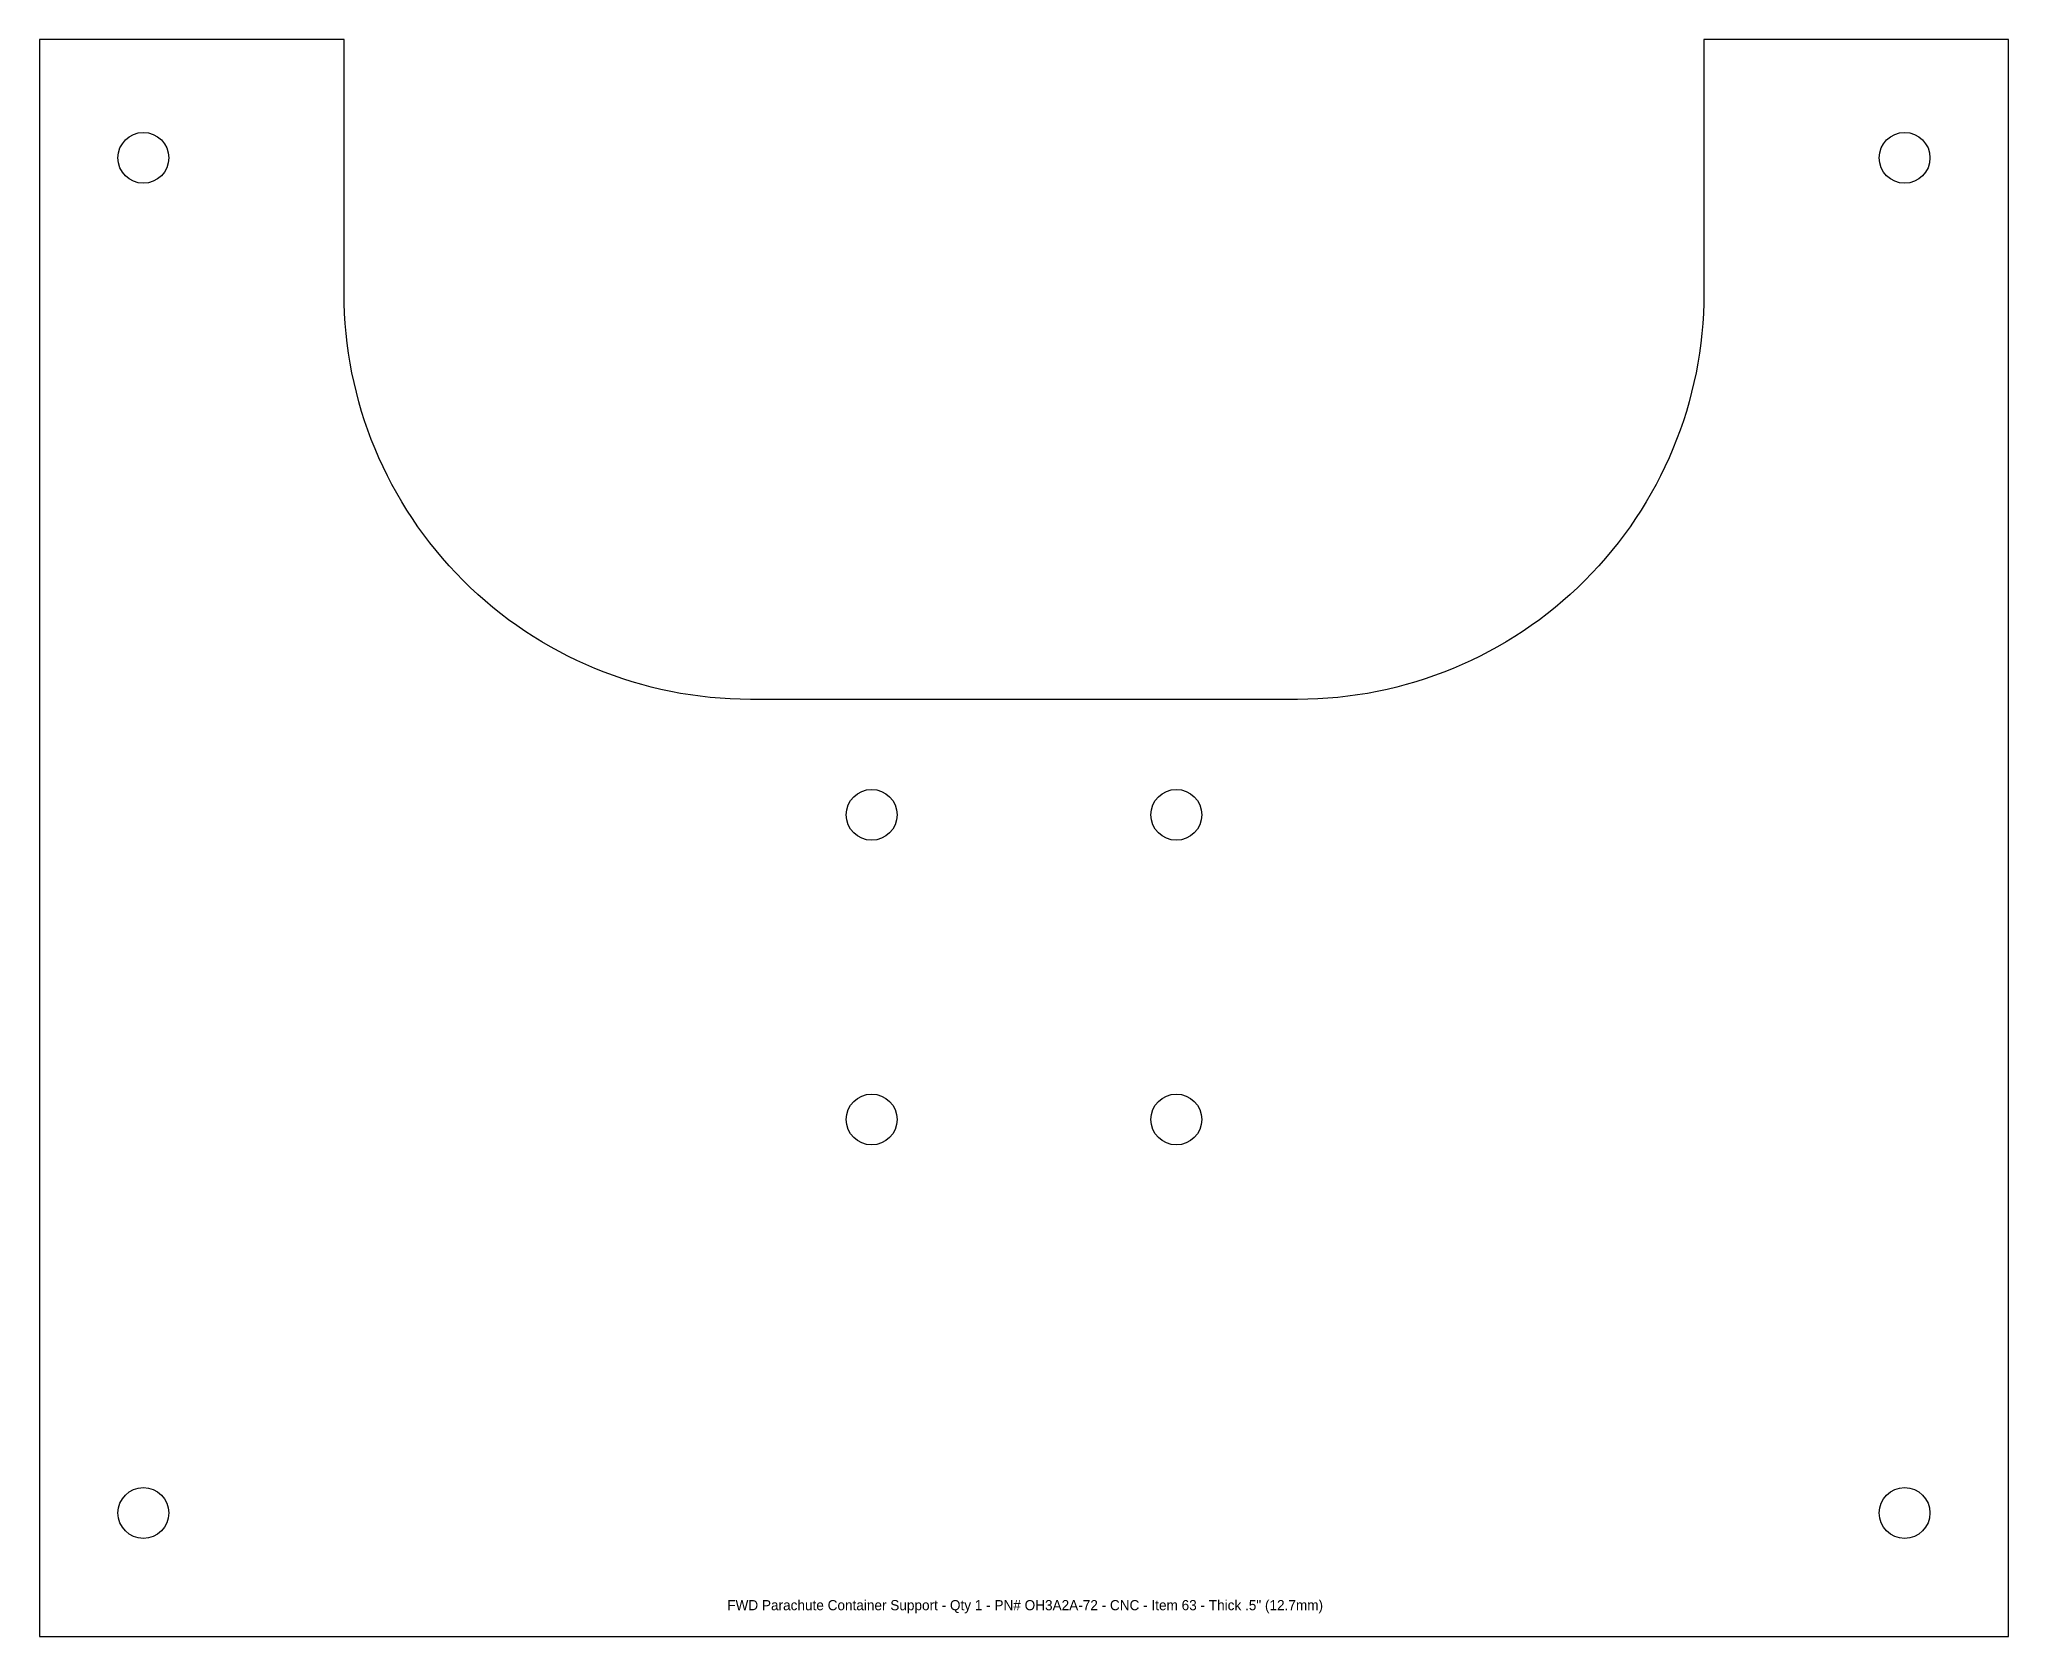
# Model space of a CAD drawing. Extents: x 0.58 to 10.27, y 0.7 to 8.56.
import ezdxf

# ---------------------------------------------------------------- set-up
doc = ezdxf.new("R2010")
doc.units = 0
doc.header["$MEASUREMENT"] = 0
doc.layers.get('0').update_dxf_attribs({"linetype": 'CONTINUOUS'})
doc.layers.add('Info', color=4, linetype='CONTINUOUS')
doc.styles.add('Annotative', font='txt')

msp = doc.modelspace()

# ---------------------------------------------------------------- linework, layer by layer
at = {"color": 7, "linetype": 'Continuous'}
msp.add_lwpolyline([(10.2729, 8.5598), (8.7729, 8.5598), (8.7729, 7.3098, -0.414214), (6.7729, 5.3098), (4.0787, 5.3098, -0.414214), (2.0787, 7.3098), (2.0787, 8.5598), (0.5787, 8.5598), (0.5787, 0.695), (10.2729, 0.695)], format="xyb", close=True, dxfattribs=at)
for centre in [(1.0907, 7.9764), (9.7609, 7.9764), (4.6758, 4.7414), (6.1758, 4.7414), (4.6758, 3.2414), (6.1758, 3.2414), (1.0907, 1.3038), (9.7609, 1.3038)]:
    msp.add_circle(centre, 0.125, dxfattribs=at)

# ---------------------------------------------------------------- texts
at = {"layer": 'Info', "insert": (5.4315, 0.8099), "char_height": 0.05, "attachment_point": 8, "style": 'Annotative'}
msp.add_mtext_dynamic_manual_height_columns('FWD Parachute Container Support - Qty 1 - PN# OH3A2A-72 - CNC - Item 63 - Thick .5" (12.7mm)  ', width=4.535454, gutter_width=0, heights=[0.0166], dxfattribs=at)

doc.saveas('drawing.dxf')
